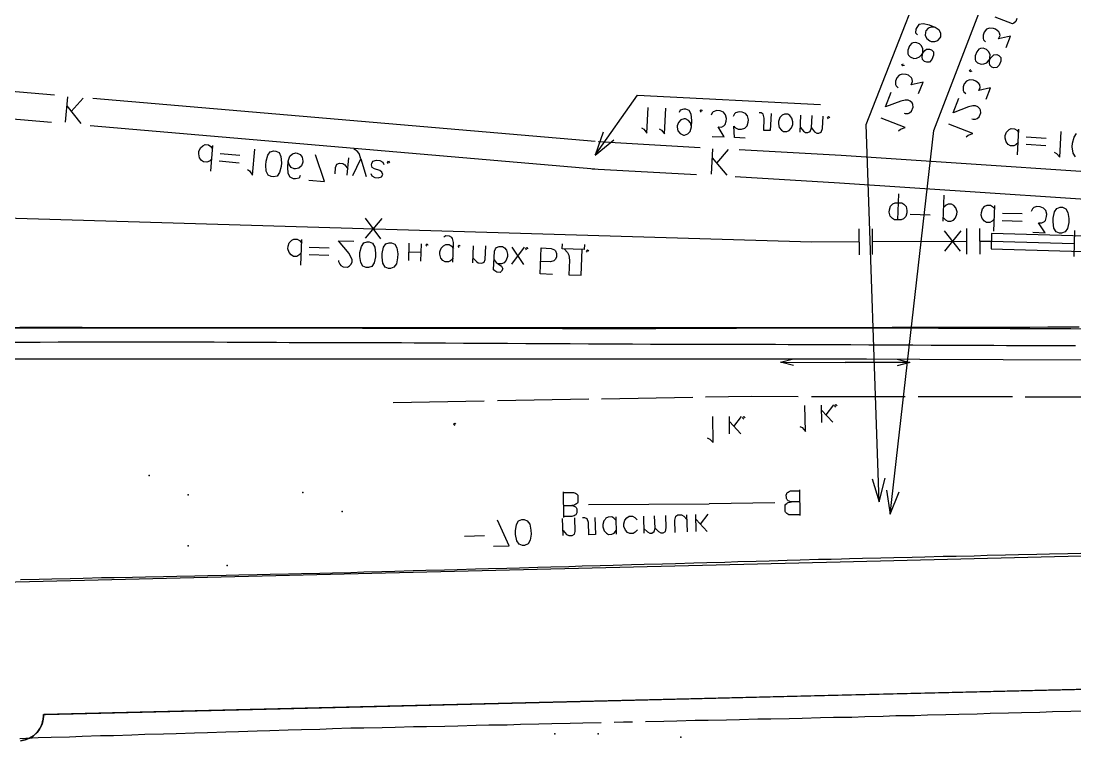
# Model space of a CAD drawing. Header units: metres. Extents: x 131 to 658, y 22 to 173.
# Drawn here: x 258.3 to 301.01, y 83.93 to 113.09 of the extents above; entities that cross this region are included whole.
import ezdxf

# ---------------------------------------------------------------- set-up
doc = ezdxf.new("R2010")
doc.units = ezdxf.units.M
for name, color, linetype in [('CURB', 7, 'Continuous'), ('ELECTR_CABLE', 7, 'Continuous'), ('GAS', 7, 'Continuous'), ('GRASS', 7, 'Continuous'), ('OVERHEAD_POWER_LINE', 7, 'Continuous'), ('ROAD', 7, 'Continuous'), ('SEWER', 7, 'Continuous'), ('SIDEWALK_PATH', 7, 'Continuous'), ('TREE', 7, 'Continuous'), ('WATER_PIPELINE', 7, 'Continuous')]:
    doc.layers.add(name, color=color, linetype=linetype)

msp = doc.modelspace()

# ---------------------------------------------------------------- linework, layer by layer
at = {"layer": 'CURB'}
for points in [[(258.255, 100.688), (258.777, 100.688), (259.52, 100.688), (260.042, 100.688), (260.785, 100.688), (261.307, 100.677), (262.039, 100.677), (262.572, 100.677), (263.304, 100.677), (263.826, 100.677), (264.569, 100.666), (265.091, 100.666), (265.834, 100.666), (266.356, 100.666), (267.088, 100.666), (267.621, 100.666), (268.353, 100.666), (268.875, 100.666), (269.618, 100.666), (270.14, 100.666), (270.883, 100.666), (271.405, 100.666), (272.137, 100.655), (272.67, 100.655), (273.402, 100.655), (273.924, 100.655), (274.667, 100.655), (275.189, 100.655), (275.932, 100.655), (276.454, 100.655), (277.186, 100.655), (277.719, 100.655), (278.451, 100.655), (278.973, 100.655), (279.716, 100.655), (280.238, 100.644), (280.981, 100.644), (281.503, 100.644), (282.246, 100.644), (282.768, 100.644), (283.212, 100.644), (283.212, 100.644), (283.5, 100.644), (284.022, 100.644), (284.765, 100.655), (285.287, 100.655), (286.03, 100.655), (286.552, 100.655), (287.295, 100.655), (287.817, 100.666), (288.549, 100.666), (289.082, 100.666), (289.814, 100.666), (290.336, 100.666), (291.079, 100.677), (291.601, 100.677), (292.344, 100.677), (292.866, 100.677), (293.598, 100.688), (294.131, 100.688), (294.863, 100.688), (295.385, 100.688), (296.128, 100.688), (296.65, 100.699), (297.393, 100.699), (297.915, 100.699), (298.647, 100.699), (299.18, 100.699), (299.912, 100.711), (300.434, 100.711), (300.855, 100.711), (300.855, 100.711), (301.177, 100.711)], [(257.811, 100.089), (258.543, 100.089), (259.076, 100.089), (259.809, 100.1), (260.33, 100.1), (261.074, 100.1), (261.595, 100.1), (262.339, 100.1), (262.86, 100.1), (263.604, 100.1), (264.125, 100.1), (264.869, 100.1), (265.39, 100.1), (266.123, 100.1), (266.655, 100.089), (267.388, 100.089), (267.92, 100.089), (268.653, 100.089), (269.174, 100.078), (269.918, 100.078), (270.439, 100.078), (271.183, 100.078), (271.704, 100.067), (272.448, 100.067), (272.969, 100.067), (273.713, 100.067), (274.234, 100.056), (274.967, 100.056), (275.499, 100.056), (276.232, 100.045), (276.753, 100.045), (277.497, 100.045), (278.018, 100.045), (278.762, 100.034), (279.283, 100.034), (280.027, 100.034), (280.548, 100.034), (281.292, 100.023), (281.813, 100.023), (282.546, 100.023), (283.078, 100.023), (283.811, 100.011), (284.343, 100.011), (285.076, 100.011), (285.597, 100.011), (286.341, 100), (286.862, 100), (287.606, 100), (288.127, 100), (288.871, 100), (289.392, 99.989), (290.136, 99.989), (290.658, 99.989), (291.39, 99.989), (291.923, 99.989), (292.655, 99.978), (293.188, 99.978), (293.92, 99.978), (294.441, 99.978), (295.185, 99.967), (295.707, 99.967), (296.45, 99.967), (296.972, 99.967), (297.715, 99.967), (298.237, 99.956), (298.98, 99.956), (299.502, 99.956), (300.234, 99.956), (300.767, 99.945), (301.033, 99.945)], [(258.288, 90.468), (259.032, 90.49), (259.553, 90.501), (260.297, 90.513), (260.818, 90.524), (261.562, 90.546), (262.083, 90.557), (262.816, 90.568), (263.348, 90.579), (264.081, 90.59), (264.613, 90.601), (265.346, 90.624), (265.867, 90.635), (266.611, 90.646), (267.132, 90.657), (267.876, 90.679), (268.397, 90.69), (269.141, 90.701), (269.662, 90.712), (270.406, 90.723), (270.927, 90.746), (271.66, 90.757), (272.193, 90.779), (272.925, 90.801), (273.446, 90.812), (274.19, 90.834), (274.711, 90.846), (275.455, 90.868), (275.976, 90.879), (276.72, 90.901), (277.242, 90.912), (277.985, 90.934), (278.507, 90.945), (279.239, 90.968), (279.772, 90.99), (280.504, 91.001), (281.037, 91.023), (281.769, 91.045), (282.291, 91.056), (283.034, 91.079), (283.556, 91.09), (284.299, 91.112), (284.821, 91.123), (285.564, 91.145), (286.086, 91.156), (286.818, 91.178), (287.351, 91.201), (288.083, 91.212), (288.616, 91.234), (289.348, 91.256), (289.87, 91.267), (290.613, 91.289), (291.135, 91.3), (291.545, 91.312), (291.545, 91.312), (291.878, 91.323), (292.4, 91.334), (293.143, 91.345), (293.665, 91.367), (294.408, 91.378), (294.93, 91.389), (295.662, 91.411), (296.195, 91.423), (296.927, 91.434), (297.449, 91.456), (298.192, 91.467), (298.714, 91.478), (299.457, 91.5), (299.979, 91.511), (300.722, 91.522), (301.244, 91.545)], [(301.377, 85.142), (300.844, 85.12), (300.101, 85.108), (299.579, 85.086), (298.836, 85.075), (298.314, 85.053), (297.571, 85.042), (297.038, 85.02), (296.295, 85.009), (295.773, 84.986), (295.03, 84.975), (294.508, 84.953), (293.754, 84.942), (293.232, 84.92), (292.488, 84.909), (291.967, 84.887), (291.223, 84.875), (290.702, 84.864), (289.947, 84.842), (289.426, 84.831), (288.682, 84.82), (288.161, 84.809), (287.417, 84.787), (286.885, 84.776), (286.141, 84.764), (285.62, 84.753), (284.876, 84.731), (284.355, 84.72), (283.611, 84.709)], [(281.813, 84.665), (281.07, 84.654), (280.548, 84.642), (279.805, 84.62), (279.283, 84.609), (278.54, 84.598), (278.007, 84.576), (277.264, 84.565), (276.742, 84.554), (275.999, 84.531), (275.477, 84.52), (274.734, 84.509), (274.212, 84.498), (273.458, 84.476), (272.936, 84.465), (272.193, 84.454), (271.671, 84.443), (270.927, 84.42), (270.406, 84.398), (269.662, 84.376), (269.13, 84.365), (268.386, 84.343), (267.865, 84.321), (267.121, 84.298), (266.6, 84.287), (265.856, 84.265), (265.335, 84.243), (264.591, 84.221), (264.07, 84.21), (263.315, 84.187), (262.794, 84.165), (262.05, 84.143), (261.529, 84.132), (260.785, 84.11), (260.263, 84.088), (259.52, 84.065), (258.998, 84.054), (258.255, 84.021)], [(282.712, 84.687), (282.335, 84.676)], [(283.078, 84.698), (282.712, 84.687)]]:
    msp.add_lwpolyline(points, dxfattribs=at)
at = {"layer": 'ELECTR_CABLE'}
for points in [[(277.608, 97.725), (281.303, 97.792)], [(281.824, 97.792), (285.52, 97.859)], [(286.041, 97.87), (287.894, 97.903)], [(287.894, 97.903), (289.792, 97.892)], [(290.325, 97.892), (294.131, 97.881)], [(294.652, 97.881), (298.47, 97.881)], [(298.991, 97.87), (302.797, 97.87)], [(273.38, 97.648), (277.075, 97.714)], [(289.859, 96.671), (289.947, 96.627), (289.947, 96.627), (290.092, 96.472), (290.092, 96.472), (290.058, 97.526)], [(290.757, 96.838), (290.735, 97.537)], [(290.924, 97.148), (291.235, 97.548)], [(291.323, 97.459), (291.279, 97.504), (291.279, 97.504), (291.323, 97.559), (291.323, 97.559), (291.368, 97.504)], [(286.108, 96.216), (286.208, 96.161), (286.208, 96.161), (286.341, 96.017), (286.341, 96.017), (286.33, 97.071)], [(287.007, 96.372), (287.007, 97.071)], [(287.184, 96.671), (287.495, 97.071)], [(287.595, 96.971), (287.539, 97.026), (287.539, 97.026), (287.595, 97.071), (287.595, 97.071), (287.639, 97.026)], [(291.201, 96.849), (290.735, 97.337)], [(287.462, 96.372), (287.007, 96.871)]]:
    msp.add_lwpolyline(points, dxfattribs=at)
at = {"layer": 'GAS'}
for points in [[(133.889, 108.416), (175.806, 107.557), (185.882, 107.258), (290.347, 104.151)], [(293.831, 105.038), (293.864, 106.092)], [(295.673, 104.983), (295.707, 106.037)], [(293.964, 105.038), (293.698, 105.038), (293.698, 105.038), (293.609, 105.094), (293.609, 105.094), (293.52, 105.194), (293.52, 105.194), (293.476, 105.349), (293.476, 105.349), (293.487, 105.449), (293.487, 105.449), (293.532, 105.593), (293.532, 105.593), (293.631, 105.693), (293.631, 105.693), (293.72, 105.737), (293.72, 105.737), (293.987, 105.737), (293.987, 105.737), (294.075, 105.682), (294.075, 105.682), (294.164, 105.582), (294.164, 105.582), (294.197, 105.427), (294.197, 105.427), (294.197, 105.327), (294.197, 105.327), (294.153, 105.183), (294.153, 105.183), (294.053, 105.083), (294.053, 105.083), (293.964, 105.038)], [(295.673, 105.138), (295.762, 105.038), (295.762, 105.038), (295.851, 104.983), (295.851, 104.983), (295.984, 104.983), (295.984, 104.983), (296.084, 105.027), (296.084, 105.027), (296.173, 105.127), (296.173, 105.127), (296.217, 105.271), (296.217, 105.271), (296.228, 105.371), (296.228, 105.371), (296.184, 105.527), (296.184, 105.527), (296.095, 105.626), (296.095, 105.626), (296.006, 105.682), (296.006, 105.682), (295.873, 105.682), (295.873, 105.682), (295.784, 105.637), (295.784, 105.637), (295.684, 105.538)], [(297.748, 105.083), (297.648, 104.983), (297.648, 104.983), (297.56, 104.938), (297.56, 104.938), (297.427, 104.938), (297.427, 104.938), (297.338, 104.994), (297.338, 104.994), (297.249, 105.094), (297.249, 105.094), (297.205, 105.238), (297.205, 105.238), (297.216, 105.338), (297.216, 105.338), (297.26, 105.493), (297.26, 105.493), (297.349, 105.593), (297.349, 105.593), (297.449, 105.637), (297.449, 105.637), (297.582, 105.637), (297.582, 105.637), (297.671, 105.582), (297.671, 105.582), (297.759, 105.482)], [(297.726, 104.583), (297.759, 105.626)], [(299.302, 104.539), (299.801, 104.517), (299.801, 104.517), (299.535, 104.927), (299.535, 104.927), (299.668, 104.927), (299.668, 104.927), (299.768, 104.972), (299.768, 104.972), (299.812, 105.016), (299.812, 105.016), (299.857, 105.171), (299.857, 105.171), (299.868, 105.271), (299.868, 105.271), (299.823, 105.416), (299.823, 105.416), (299.735, 105.515), (299.735, 105.515), (299.601, 105.571), (299.601, 105.571), (299.468, 105.582), (299.468, 105.582), (299.335, 105.538), (299.335, 105.538), (299.28, 105.482), (299.28, 105.482), (299.235, 105.382)], [(300.378, 104.506), (300.245, 104.561), (300.245, 104.561), (300.156, 104.705), (300.156, 104.705), (300.123, 104.961), (300.123, 104.961), (300.123, 105.105), (300.123, 105.105), (300.179, 105.36), (300.179, 105.36), (300.278, 105.504), (300.278, 105.504), (300.412, 105.549), (300.412, 105.549), (300.5, 105.549), (300.5, 105.549), (300.634, 105.493), (300.634, 105.493), (300.722, 105.338), (300.722, 105.338), (300.756, 105.094), (300.756, 105.094), (300.756, 104.938), (300.756, 104.938), (300.7, 104.694), (300.7, 104.694), (300.611, 104.55), (300.611, 104.55), (300.467, 104.506), (300.467, 104.506), (300.378, 104.506)], [(272.88, 104.273), (272.259, 105.116)], [(272.259, 104.295), (272.936, 105.094)], [(294.331, 105.271), (295.141, 105.249)], [(298.07, 105.316), (298.869, 105.293)], [(292.255, 104.683), (292.267, 103.629)], [(292.788, 104.683), (292.788, 103.64)], [(296.616, 104.694), (296.616, 103.651)], [(297.138, 104.694), (297.149, 103.651)], [(298.059, 105.016), (298.869, 104.994)], [(269.651, 103.707), (269.563, 103.607), (269.563, 103.607), (269.474, 103.562), (269.474, 103.562), (269.341, 103.562), (269.341, 103.562), (269.252, 103.618), (269.252, 103.618), (269.163, 103.718), (269.163, 103.718), (269.119, 103.873), (269.119, 103.873), (269.13, 103.973), (269.13, 103.973), (269.174, 104.117), (269.174, 104.117), (269.274, 104.217), (269.274, 104.217), (269.363, 104.261), (269.363, 104.261), (269.496, 104.261), (269.496, 104.261), (269.585, 104.206), (269.585, 104.206), (269.674, 104.095)], [(269.64, 103.207), (269.674, 104.25)], [(271.172, 103.396), (271.172, 103.352), (271.172, 103.352), (271.216, 103.241), (271.216, 103.241), (271.26, 103.196), (271.26, 103.196), (271.349, 103.141), (271.349, 103.141), (271.527, 103.13), (271.527, 103.13), (271.615, 103.185), (271.615, 103.185), (271.66, 103.229), (271.66, 103.229), (271.715, 103.329), (271.715, 103.329), (271.715, 103.429), (271.715, 103.429), (271.671, 103.529), (271.671, 103.529), (271.593, 103.684), (271.593, 103.684), (271.16, 104.195), (271.16, 104.195), (271.782, 104.173)], [(275.799, 103.329), (275.832, 104.128), (275.832, 104.128), (275.788, 104.284), (275.788, 104.284), (275.755, 104.328), (275.755, 104.328), (275.666, 104.384), (275.666, 104.384), (275.522, 104.395), (275.522, 104.395), (275.433, 104.339)], [(296.372, 103.773), (295.718, 104.594)], [(295.74, 103.773), (296.395, 104.594)], [(380.619, 103.307), (365.405, 103.352), (365.405, 103.352), (343.223, 103.596), (343.223, 103.596), (320.73, 103.829), (320.73, 103.829), (297.626, 104.483), (297.626, 104.483), (297.615, 103.862), (297.615, 103.862), (309.222, 103.529), (309.222, 103.529), (320.819, 103.196), (320.819, 103.196), (327.554, 103.152), (327.554, 103.152), (343.123, 102.963), (343.123, 102.963), (365.428, 102.73), (365.428, 102.73), (382.239, 102.675)], [(300.989, 104.605), (300.966, 103.551)], [(269.984, 103.94), (270.783, 103.906)], [(272.292, 103.107), (272.159, 103.163), (272.159, 103.163), (272.07, 103.318), (272.07, 103.318), (272.037, 103.562), (272.037, 103.562), (272.037, 103.718), (272.037, 103.718), (272.093, 103.962), (272.093, 103.962), (272.193, 104.106), (272.193, 104.106), (272.326, 104.151), (272.326, 104.151), (272.414, 104.151), (272.414, 104.151), (272.548, 104.095), (272.548, 104.095), (272.636, 103.94), (272.636, 103.94), (272.67, 103.696), (272.67, 103.696), (272.659, 103.54), (272.659, 103.54), (272.614, 103.296), (272.614, 103.296), (272.514, 103.152), (272.514, 103.152), (272.381, 103.107), (272.381, 103.107), (272.292, 103.107)], [(273.191, 103.074), (273.058, 103.13), (273.058, 103.13), (272.969, 103.285), (272.969, 103.285), (272.936, 103.529), (272.936, 103.529), (272.936, 103.684), (272.936, 103.684), (272.991, 103.929), (272.991, 103.929), (273.091, 104.073), (273.091, 104.073), (273.224, 104.117), (273.224, 104.117), (273.313, 104.117), (273.313, 104.117), (273.446, 104.062), (273.446, 104.062), (273.535, 103.906), (273.535, 103.906), (273.568, 103.662), (273.568, 103.662), (273.557, 103.507), (273.557, 103.507), (273.513, 103.263), (273.513, 103.263), (273.413, 103.119), (273.413, 103.119), (273.28, 103.074), (273.28, 103.074), (273.191, 103.074)], [(274.012, 103.396), (274.035, 104.095)], [(274.501, 103.374), (274.523, 104.073)], [(274.745, 103.973), (274.7, 104.017), (274.7, 104.017), (274.756, 104.073), (274.756, 104.073), (274.789, 104.017)], [(275.81, 103.485), (275.766, 103.429), (275.766, 103.429), (275.71, 103.385), (275.71, 103.385), (275.621, 103.34), (275.621, 103.34), (275.488, 103.34), (275.488, 103.34), (275.399, 103.396), (275.399, 103.396), (275.311, 103.496), (275.311, 103.496), (275.277, 103.651), (275.277, 103.651), (275.277, 103.751), (275.277, 103.751), (275.333, 103.895), (275.333, 103.895), (275.422, 103.995), (275.422, 103.995), (275.51, 104.04), (275.51, 104.04), (275.644, 104.04), (275.644, 104.04), (275.732, 103.984), (275.732, 103.984), (275.821, 103.884)], [(276.054, 103.917), (276.01, 103.973), (276.01, 103.973), (276.054, 104.017), (276.054, 104.017), (276.099, 103.973)], [(276.609, 103.296), (276.642, 103.995)], [(276.62, 103.496), (276.753, 103.352), (276.753, 103.352), (276.831, 103.296), (276.831, 103.296), (276.975, 103.285), (276.975, 103.285), (277.064, 103.329), (277.064, 103.329), (277.108, 103.429), (277.108, 103.429), (277.131, 103.984)], [(277.475, 103.418), (277.552, 103.318), (277.552, 103.318), (277.641, 103.263), (277.641, 103.263), (277.774, 103.163), (277.774, 103.163), (277.819, 103.063), (277.819, 103.063), (277.774, 102.963), (277.774, 102.963), (277.719, 102.908), (277.719, 102.908), (277.586, 102.919), (277.586, 102.919), (277.497, 102.974), (277.497, 102.974), (277.452, 103.019), (277.452, 103.019), (277.486, 103.773), (277.486, 103.773), (277.53, 103.873), (277.53, 103.873), (277.574, 103.917), (277.574, 103.917), (277.674, 103.962), (277.674, 103.962), (277.807, 103.962), (277.807, 103.962), (277.896, 103.906), (277.896, 103.906), (277.974, 103.807), (277.974, 103.807), (278.018, 103.651), (278.018, 103.651), (278.018, 103.551), (278.018, 103.551), (277.963, 103.407), (277.963, 103.407), (277.874, 103.307), (277.874, 103.307), (277.774, 103.263), (277.774, 103.263), (277.641, 103.263)], [(278.185, 103.241), (278.706, 103.929)], [(278.673, 103.229), (278.207, 103.94)], [(278.784, 103.818), (278.751, 103.873), (278.751, 103.873), (278.795, 103.917), (278.795, 103.917), (278.839, 103.873)], [(279.838, 102.83), (279.339, 102.852), (279.339, 102.852), (279.372, 103.906), (279.372, 103.906), (279.783, 103.884), (279.783, 103.884), (279.916, 103.829), (279.916, 103.829), (279.96, 103.784), (279.96, 103.784), (279.994, 103.684), (279.994, 103.684), (279.994, 103.529), (279.994, 103.529), (279.949, 103.429), (279.949, 103.429), (279.894, 103.385), (279.894, 103.385), (279.76, 103.34), (279.76, 103.34), (279.361, 103.352)], [(281.136, 104.04), (281.125, 103.84), (281.125, 103.84), (280.227, 103.873), (280.227, 103.873), (280.238, 104.073)], [(280.315, 103.862), (280.448, 103.718), (280.448, 103.718), (280.493, 103.607), (280.493, 103.607), (280.526, 103.407), (280.526, 103.407), (280.504, 102.808), (280.504, 102.808), (281.003, 102.797), (281.003, 102.797), (281.037, 103.84)], [(281.259, 103.729), (281.214, 103.784), (281.214, 103.784), (281.259, 103.829), (281.259, 103.829), (281.303, 103.784)], [(290.347, 104.151), (292.255, 104.162)], [(292.788, 104.162), (296.616, 104.173)], [(297.149, 104.173), (297.615, 104.173), (297.615, 104.173), (300.978, 104.084)], [(269.973, 103.64), (270.772, 103.607)], [(274.023, 103.74), (274.512, 103.729)]]:
    msp.add_lwpolyline(points, dxfattribs=at)
at = {"layer": 'GRASS'}
for points in [[(252.862, 99.412), (271.826, 99.412), (292.566, 99.412), (294.719, 99.401), (311.597, 99.335)], [(311.597, 91.678), (291.49, 91.178), (270.839, 90.679), (249.222, 90.146)], [(258.288, 83.932), (258.466, 83.977), (258.643, 84.043), (258.81, 84.143), (258.954, 84.276), (259.065, 84.432), (259.133, 84.568), (259.159, 84.635), (259.176, 84.72), (259.198, 84.798), (259.209, 84.942), (259.209, 84.998), (259.231, 84.998), (259.276, 84.998), (259.287, 84.998), (259.298, 84.998), (272.148, 85.308), (292.5, 85.808), (305.516, 86.129)]]:
    msp.add_lwpolyline(points, dxfattribs=at)
at = {"layer": 'OVERHEAD_POWER_LINE'}
for points in [[(289.603, 99.135), (289.082, 99.279), (289.082, 99.279), (289.603, 99.412)], [(289.082, 99.279), (291.701, 99.268)], [(294.319, 99.268), (291.701, 99.268)], [(293.798, 99.401), (294.319, 99.268), (294.319, 99.268), (293.798, 99.124)]]:
    msp.add_lwpolyline(points, dxfattribs=at)
at = {"layer": 'ROAD'}
msp.add_lwpolyline([(350.813, 100.5), (343.256, 100.489), (341.88, 100.489), (333.713, 100.511), (332.958, 100.511), (324.169, 100.544), (321.972, 100.555), (320.496, 100.555), (300.833, 100.633), (292.566, 100.666), (216.466, 100.666)], dxfattribs=at)
at = {"layer": 'SEWER'}
for points in [[(239.291, 111.852), (259.653, 110.109)], [(239.091, 110.753), (259.542, 109)], [(260.108, 109), (260.197, 110.032)], [(260.341, 109.433), (260.818, 109.976)], [(261.218, 109.976), (281.569, 108.223)], [(281.891, 108.589), (281.569, 107.668), (281.569, 107.668), (283.278, 110.098), (283.278, 110.098), (290.702, 109.721)], [(260.164, 109.666), (260.73, 108.944)], [(283.445, 108.767), (283.533, 108.711), (283.533, 108.711), (283.655, 108.556), (283.655, 108.556), (283.711, 109.599)], [(284.166, 108.733), (284.255, 108.678), (284.255, 108.678), (284.377, 108.523), (284.377, 108.523), (284.432, 109.566)], [(285.475, 108.811), (285.431, 108.967), (285.431, 108.967), (285.353, 109.066), (285.353, 109.066), (285.22, 109.133), (285.22, 109.133), (285.176, 109.133), (285.176, 109.133), (285.031, 109.089), (285.031, 109.089), (284.943, 108.989), (284.943, 108.989), (284.887, 108.844), (284.887, 108.844), (284.887, 108.8), (284.887, 108.8), (284.92, 108.645), (284.92, 108.645), (285.009, 108.534), (285.009, 108.534), (285.142, 108.478), (285.142, 108.478), (285.187, 108.478), (285.187, 108.478), (285.32, 108.523), (285.32, 108.523), (285.42, 108.623), (285.42, 108.623), (285.475, 108.811), (285.475, 108.811), (285.486, 109.066), (285.486, 109.066), (285.453, 109.322), (285.453, 109.322), (285.375, 109.466), (285.375, 109.466), (285.242, 109.532), (285.242, 109.532), (285.154, 109.532), (285.154, 109.532), (285.009, 109.488), (285.009, 109.488), (284.965, 109.388)], [(285.864, 109.399), (285.819, 109.444), (285.819, 109.444), (285.864, 109.499), (285.864, 109.499), (285.908, 109.444)], [(286.308, 108.423), (286.796, 108.401), (286.796, 108.401), (286.552, 108.811), (286.552, 108.811), (286.685, 108.8), (286.685, 108.8), (286.774, 108.844), (286.774, 108.844), (286.829, 108.9), (286.829, 108.9), (286.874, 109.044), (286.874, 109.044), (286.885, 109.144), (286.885, 109.144), (286.851, 109.299), (286.851, 109.299), (286.763, 109.399), (286.763, 109.399), (286.629, 109.455), (286.629, 109.455), (286.496, 109.466), (286.496, 109.466), (286.352, 109.421), (286.352, 109.421), (286.308, 109.377), (286.308, 109.377), (286.263, 109.277)], [(287.65, 108.356), (287.206, 108.378), (287.206, 108.378), (287.184, 108.833), (287.184, 108.833), (287.229, 108.778), (287.229, 108.778), (287.362, 108.722), (287.362, 108.722), (287.495, 108.711), (287.495, 108.711), (287.628, 108.756), (287.628, 108.756), (287.728, 108.856), (287.728, 108.856), (287.772, 109), (287.772, 109), (287.783, 109.1), (287.783, 109.1), (287.739, 109.255), (287.739, 109.255), (287.661, 109.355), (287.661, 109.355), (287.528, 109.41), (287.528, 109.41), (287.395, 109.421), (287.395, 109.421), (287.251, 109.377), (287.251, 109.377), (287.206, 109.333), (287.206, 109.333), (287.162, 109.233)], [(288.693, 109.355), (288.66, 108.656), (288.66, 108.656), (288.394, 108.667), (288.394, 108.667), (288.416, 109.166), (288.416, 109.166), (288.372, 109.322), (288.372, 109.322), (288.294, 109.377), (288.294, 109.377), (288.205, 109.377)], [(289.193, 108.623), (289.337, 108.623), (289.337, 108.623), (289.426, 108.667), (289.426, 108.667), (289.515, 108.767), (289.515, 108.767), (289.57, 108.911), (289.57, 108.911), (289.581, 109.011), (289.581, 109.011), (289.537, 109.155), (289.537, 109.155), (289.459, 109.266), (289.459, 109.266), (289.37, 109.322), (289.37, 109.322), (289.237, 109.322), (289.237, 109.322), (289.137, 109.277), (289.137, 109.277), (289.048, 109.188), (289.048, 109.188), (288.993, 109.033), (288.993, 109.033), (288.993, 108.933), (288.993, 108.933), (289.026, 108.789), (289.026, 108.789), (289.115, 108.678), (289.115, 108.678), (289.193, 108.623)], [(289.87, 108.589), (289.903, 109.288)], [(289.881, 108.789), (290.003, 108.634), (290.003, 108.634), (290.092, 108.578), (290.092, 108.578), (290.18, 108.578), (290.18, 108.578), (290.28, 108.623), (290.28, 108.623), (290.325, 108.767), (290.325, 108.767), (290.358, 109.266)], [(290.325, 108.767), (290.458, 108.611), (290.458, 108.611), (290.547, 108.556), (290.547, 108.556), (290.635, 108.556), (290.635, 108.556), (290.724, 108.6), (290.724, 108.6), (290.78, 108.745), (290.78, 108.745), (290.802, 109.244)], [(291.024, 109.133), (290.979, 109.188), (290.979, 109.188), (291.024, 109.233), (291.024, 109.233), (291.068, 109.188)], [(261.107, 108.867), (281.558, 107.113)], [(298.714, 108.179), (298.614, 108.079), (298.614, 108.079), (298.525, 108.034), (298.525, 108.034), (298.392, 108.045), (298.392, 108.045), (298.303, 108.101), (298.303, 108.101), (298.214, 108.201), (298.214, 108.201), (298.181, 108.356), (298.181, 108.356), (298.181, 108.456), (298.181, 108.456), (298.237, 108.6), (298.237, 108.6), (298.336, 108.7), (298.336, 108.7), (298.425, 108.745), (298.425, 108.745), (298.558, 108.733), (298.558, 108.733), (298.647, 108.678), (298.647, 108.678), (298.736, 108.578)], [(298.68, 107.679), (298.736, 108.722)], [(300.167, 107.79), (300.256, 107.735), (300.256, 107.735), (300.389, 107.579), (300.389, 107.579), (300.445, 108.623)], [(301.022, 107.591), (300.933, 107.746), (300.933, 107.746), (300.9, 108.001), (300.9, 108.001), (300.911, 108.145), (300.911, 108.145), (300.978, 108.389), (300.978, 108.389), (301.066, 108.534)], [(266.034, 107.513), (265.934, 107.424), (265.934, 107.424), (265.834, 107.38), (265.834, 107.38), (265.701, 107.391), (265.701, 107.391), (265.612, 107.446), (265.612, 107.446), (265.534, 107.557), (265.534, 107.557), (265.501, 107.713), (265.501, 107.713), (265.512, 107.812), (265.512, 107.812), (265.579, 107.957), (265.579, 107.957), (265.668, 108.045), (265.668, 108.045), (265.767, 108.09), (265.767, 108.09), (265.901, 108.079), (265.901, 108.079), (265.989, 108.012), (265.989, 108.012), (266.067, 107.912)], [(265.989, 107.013), (266.078, 108.057)], [(281.569, 107.668), (282.324, 108.29)], [(281.691, 108.212), (285.819, 107.979)], [(299.024, 108.112), (299.823, 108.057)], [(299.036, 108.401), (299.846, 108.356)], [(266.367, 107.735), (267.166, 107.657)], [(267.476, 107.08), (267.565, 107.025), (267.565, 107.025), (267.687, 106.858), (267.687, 106.858), (267.776, 107.901)], [(268.442, 106.792), (268.32, 106.847), (268.32, 106.847), (268.242, 107.013), (268.242, 107.013), (268.22, 107.258), (268.22, 107.258), (268.231, 107.413), (268.231, 107.413), (268.298, 107.657), (268.298, 107.657), (268.397, 107.801), (268.397, 107.801), (268.542, 107.835), (268.542, 107.835), (268.63, 107.824), (268.63, 107.824), (268.764, 107.768), (268.764, 107.768), (268.83, 107.602), (268.83, 107.602), (268.852, 107.357), (268.852, 107.357), (268.841, 107.202), (268.841, 107.202), (268.775, 106.958), (268.775, 106.958), (268.675, 106.814), (268.675, 106.814), (268.531, 106.78), (268.531, 106.78), (268.442, 106.792)], [(269.618, 106.836), (269.574, 106.736), (269.574, 106.736), (269.429, 106.703), (269.429, 106.703), (269.341, 106.703), (269.341, 106.703), (269.207, 106.769), (269.207, 106.769), (269.13, 106.925), (269.13, 106.925), (269.108, 107.18), (269.108, 107.18), (269.13, 107.424), (269.13, 107.424), (269.196, 107.624), (269.196, 107.624), (269.296, 107.713), (269.296, 107.713), (269.441, 107.757), (269.441, 107.757), (269.485, 107.746), (269.485, 107.746), (269.607, 107.69), (269.607, 107.69), (269.696, 107.579), (269.696, 107.579), (269.718, 107.424), (269.718, 107.424), (269.718, 107.38), (269.718, 107.38), (269.662, 107.235), (269.662, 107.235), (269.563, 107.136), (269.563, 107.136), (269.418, 107.102), (269.418, 107.102), (269.374, 107.102), (269.374, 107.102), (269.252, 107.169), (269.252, 107.169), (269.163, 107.28), (269.163, 107.28), (269.13, 107.424)], [(269.962, 106.647), (270.595, 106.592), (270.595, 106.592), (270.239, 107.679)], [(272.07, 107.513), (272.004, 107.724), (272.004, 107.724), (271.926, 107.824), (271.926, 107.824), (271.837, 107.879), (271.837, 107.879), (271.793, 107.89)], [(286.274, 106.891), (286.33, 107.923)], [(286.496, 107.335), (286.962, 107.89)], [(287.395, 107.89), (291.534, 107.657)], [(291.534, 107.657), (306.515, 106.658)], [(266.333, 107.435), (267.143, 107.357)], [(271.027, 106.903), (271.05, 107.158), (271.05, 107.158), (271.105, 107.302), (271.105, 107.302), (271.205, 107.335), (271.205, 107.335), (271.338, 107.324), (271.338, 107.324), (271.427, 107.269), (271.427, 107.269), (271.538, 107.113)], [(271.516, 106.858), (271.582, 107.557)], [(271.749, 106.836), (272.07, 107.513), (272.07, 107.513), (272.281, 106.792)], [(272.47, 106.925), (272.514, 106.825), (272.514, 106.825), (272.636, 106.758), (272.636, 106.758), (272.77, 106.747), (272.77, 106.747), (272.914, 106.78), (272.914, 106.78), (272.969, 106.88), (272.969, 106.88), (272.925, 106.98), (272.925, 106.98), (272.847, 107.036), (272.847, 107.036), (272.625, 107.113), (272.625, 107.113), (272.536, 107.169), (272.536, 107.169), (272.503, 107.269), (272.503, 107.269), (272.514, 107.324), (272.514, 107.324), (272.559, 107.413), (272.559, 107.413), (272.703, 107.457), (272.703, 107.457), (272.836, 107.446), (272.836, 107.446), (272.969, 107.38), (272.969, 107.38), (273.003, 107.28)], [(273.18, 107.313), (273.147, 107.369), (273.147, 107.369), (273.191, 107.413), (273.191, 107.413), (273.236, 107.357)], [(286.308, 107.557), (286.896, 106.858)], [(281.447, 107.113), (285.675, 106.88)], [(287.24, 106.792), (291.468, 106.547)], [(291.468, 106.547), (306.526, 105.538)]]:
    msp.add_lwpolyline(points, dxfattribs=at)
at = {"layer": 'SIDEWALK_PATH'}
for points in [[(246.182, 100.666), (264.769, 100.666), (265.002, 100.666), (265.312, 100.666), (282.768, 100.644), (283.123, 100.644), (283.212, 100.644), (290.069, 100.666), (292.566, 100.666), (301.299, 100.633)], [(305.516, 86.129), (259.231, 84.998), (259.224, 84.998), (259.22, 84.989), (259.22, 84.953), (259.198, 84.798), (259.187, 84.742), (259.154, 84.609), (259.065, 84.432), (259.054, 84.409), (258.954, 84.276), (258.932, 84.254), (258.81, 84.143), (258.643, 84.043), (258.466, 83.977), (258.288, 83.932)]]:
    msp.add_lwpolyline(points, dxfattribs=at)
at = {"layer": 'TREE'}
for p in [(263.491, 94.683), (269.727, 93.995), (265.078, 93.908), (271.314, 93.22), (265.072, 91.831), (266.653, 91.045), (279.926, 84.22), (281.69, 84.217), (285.04, 84.086)]:
    msp.add_point(p, dxfattribs=at)
at = {"layer": 'WATER_PIPELINE'}
for points in [[(292.788, 94.552), (293.077, 93.62), (293.077, 93.62), (292.544, 108.9), (292.544, 108.9), (295.884, 117.422)], [(293.365, 94.086), (293.52, 93.12), (293.52, 93.12), (295.285, 108.656), (295.285, 108.656), (298.603, 117.278)], [(298.658, 113.194), (298.614, 113.072), (298.614, 113.072), (298.536, 113.006), (298.536, 113.006), (298.47, 112.984), (298.47, 112.984), (297.771, 113.25)], [(295.34, 112.839), (295.185, 112.85), (295.185, 112.85), (295.063, 112.806), (295.063, 112.806), (294.963, 112.695), (294.963, 112.695), (294.952, 112.651), (294.952, 112.651), (294.941, 112.506), (294.941, 112.506), (295.007, 112.395), (295.007, 112.395), (295.13, 112.296), (295.13, 112.296), (295.174, 112.273), (295.174, 112.273), (295.329, 112.262), (295.329, 112.262), (295.451, 112.307), (295.451, 112.307), (295.551, 112.418), (295.551, 112.418), (295.573, 112.462), (295.573, 112.462), (295.573, 112.606), (295.573, 112.606), (295.507, 112.728), (295.507, 112.728), (295.34, 112.839), (295.34, 112.839), (295.107, 112.928), (295.107, 112.928), (294.863, 112.984), (294.863, 112.984), (294.686, 112.95), (294.686, 112.95), (294.597, 112.839), (294.597, 112.839), (294.564, 112.762), (294.564, 112.762), (294.552, 112.617), (294.552, 112.617), (294.63, 112.54)], [(298.214, 112.029), (298.392, 112.484), (298.392, 112.484), (297.915, 112.373), (297.915, 112.373), (297.97, 112.506), (297.97, 112.506), (297.948, 112.606), (297.948, 112.606), (297.926, 112.662), (297.926, 112.662), (297.793, 112.762), (297.793, 112.762), (297.704, 112.795), (297.704, 112.795), (297.549, 112.806), (297.549, 112.806), (297.427, 112.762), (297.427, 112.762), (297.327, 112.651), (297.327, 112.651), (297.282, 112.529), (297.282, 112.529), (297.282, 112.384), (297.282, 112.384), (297.304, 112.329), (297.304, 112.329), (297.382, 112.251)], [(295.207, 111.541), (295.107, 111.43), (295.107, 111.43), (295.007, 111.43), (295.007, 111.43), (294.908, 111.463), (294.908, 111.463), (294.83, 111.541), (294.83, 111.541), (294.819, 111.641), (294.819, 111.641), (294.841, 111.829), (294.841, 111.829), (294.841, 111.974), (294.841, 111.974), (294.786, 112.096), (294.786, 112.096), (294.708, 112.173), (294.708, 112.173), (294.564, 112.229), (294.564, 112.229), (294.453, 112.218), (294.453, 112.218), (294.397, 112.196), (294.397, 112.196), (294.297, 112.085), (294.297, 112.085), (294.231, 111.918), (294.231, 111.918), (294.231, 111.774), (294.231, 111.774), (294.264, 111.719), (294.264, 111.719), (294.331, 111.641), (294.331, 111.641), (294.475, 111.585), (294.475, 111.585), (294.586, 111.596), (294.586, 111.596), (294.708, 111.641), (294.708, 111.641), (294.808, 111.741), (294.808, 111.741), (294.919, 111.896), (294.919, 111.896), (294.996, 111.963), (294.996, 111.963), (295.107, 111.963), (295.107, 111.963), (295.196, 111.929), (295.196, 111.929), (295.274, 111.852), (295.274, 111.852), (295.274, 111.707), (295.274, 111.707), (295.207, 111.541)], [(297.937, 111.308), (297.837, 111.208), (297.837, 111.208), (297.726, 111.197), (297.726, 111.197), (297.637, 111.23), (297.637, 111.23), (297.56, 111.308), (297.56, 111.308), (297.549, 111.408), (297.549, 111.408), (297.56, 111.596), (297.56, 111.596), (297.571, 111.741), (297.571, 111.741), (297.504, 111.863), (297.504, 111.863), (297.427, 111.94), (297.427, 111.94), (297.293, 111.996), (297.293, 111.996), (297.182, 111.985), (297.182, 111.985), (297.116, 111.963), (297.116, 111.963), (297.027, 111.852), (297.027, 111.852), (296.96, 111.685), (296.96, 111.685), (296.96, 111.541), (296.96, 111.541), (296.983, 111.485), (296.983, 111.485), (297.06, 111.408), (297.06, 111.408), (297.205, 111.352), (297.205, 111.352), (297.316, 111.363), (297.316, 111.363), (297.438, 111.408), (297.438, 111.408), (297.537, 111.519), (297.537, 111.519), (297.648, 111.663), (297.648, 111.663), (297.726, 111.73), (297.726, 111.73), (297.837, 111.741), (297.837, 111.741), (297.926, 111.696), (297.926, 111.696), (298.004, 111.619), (298.004, 111.619), (298.004, 111.474), (298.004, 111.474), (297.937, 111.308)], [(294.098, 111.297), (294.031, 111.275), (294.031, 111.275), (293.998, 111.341), (293.998, 111.341), (294.064, 111.363)], [(296.827, 111.064), (296.761, 111.042), (296.761, 111.042), (296.727, 111.097), (296.727, 111.097), (296.794, 111.13)], [(294.663, 110.154), (294.852, 110.62), (294.852, 110.62), (294.375, 110.509), (294.375, 110.509), (294.43, 110.642), (294.43, 110.642), (294.408, 110.742), (294.408, 110.742), (294.386, 110.797), (294.386, 110.797), (294.264, 110.897), (294.264, 110.897), (294.164, 110.931), (294.164, 110.931), (294.009, 110.942), (294.009, 110.942), (293.887, 110.897), (293.887, 110.897), (293.787, 110.797), (293.787, 110.797), (293.742, 110.664), (293.742, 110.664), (293.742, 110.52), (293.742, 110.52), (293.765, 110.465), (293.765, 110.465), (293.842, 110.387)], [(297.404, 109.932), (297.582, 110.387), (297.582, 110.387), (297.116, 110.276), (297.116, 110.276), (297.16, 110.409), (297.16, 110.409), (297.149, 110.509), (297.149, 110.509), (297.116, 110.564), (297.116, 110.564), (296.994, 110.664), (296.994, 110.664), (296.894, 110.698), (296.894, 110.698), (296.739, 110.709), (296.739, 110.709), (296.616, 110.664), (296.616, 110.664), (296.517, 110.553), (296.517, 110.553), (296.472, 110.431), (296.472, 110.431), (296.472, 110.287), (296.472, 110.287), (296.506, 110.232), (296.506, 110.232), (296.583, 110.154)], [(294.086, 109.366), (294.131, 109.355), (294.131, 109.355), (294.242, 109.355), (294.242, 109.355), (294.308, 109.377), (294.308, 109.377), (294.386, 109.444), (294.386, 109.444), (294.453, 109.61), (294.453, 109.61), (294.441, 109.721), (294.441, 109.721), (294.408, 109.777), (294.408, 109.777), (294.331, 109.854), (294.331, 109.854), (294.242, 109.888), (294.242, 109.888), (294.131, 109.888), (294.131, 109.888), (293.953, 109.854), (293.953, 109.854), (293.332, 109.621), (293.332, 109.621), (293.554, 110.209)], [(296.827, 109.133), (296.883, 109.122), (296.883, 109.122), (296.983, 109.122), (296.983, 109.122), (297.049, 109.144), (297.049, 109.144), (297.127, 109.211), (297.127, 109.211), (297.193, 109.377), (297.193, 109.377), (297.182, 109.488), (297.182, 109.488), (297.149, 109.544), (297.149, 109.544), (297.071, 109.621), (297.071, 109.621), (296.983, 109.655), (296.983, 109.655), (296.872, 109.655), (296.872, 109.655), (296.694, 109.621), (296.694, 109.621), (296.073, 109.377), (296.073, 109.377), (296.295, 109.965)], [(293.853, 108.645), (293.942, 108.711), (293.942, 108.711), (294.131, 108.778), (294.131, 108.778), (293.154, 109.166)], [(296.605, 108.401), (296.683, 108.467), (296.683, 108.467), (296.872, 108.545), (296.872, 108.545), (295.895, 108.922)], [(275.877, 96.705), (275.832, 96.76), (275.832, 96.76), (275.877, 96.804), (275.877, 96.804), (275.921, 96.76)], [(293.077, 93.62), (293.31, 94.574)], [(280.293, 92.987), (280.282, 94.03)], [(280.282, 93.997), (280.659, 93.997), (280.659, 93.997), (280.693, 93.997), (280.693, 93.997), (280.726, 93.986), (280.726, 93.986), (280.77, 93.964), (280.77, 93.964), (280.804, 93.942), (280.804, 93.942), (280.837, 93.919), (280.837, 93.919), (280.859, 93.886), (280.859, 93.886), (280.87, 93.853), (280.87, 93.853), (280.87, 93.842), (280.87, 93.842), (280.87, 93.642), (280.87, 93.642), (280.859, 93.609), (280.859, 93.609), (280.848, 93.564), (280.848, 93.564), (280.815, 93.531), (280.815, 93.531), (280.781, 93.52), (280.781, 93.52), (280.748, 93.498), (280.748, 93.498), (280.704, 93.475), (280.704, 93.475), (280.67, 93.475), (280.67, 93.475), (280.626, 93.475), (280.626, 93.475), (280.67, 93.464), (280.67, 93.464), (280.704, 93.442), (280.704, 93.442), (280.748, 93.431), (280.748, 93.431), (280.77, 93.409), (280.77, 93.409), (280.792, 93.387), (280.792, 93.387), (280.804, 93.364), (280.804, 93.364), (280.826, 93.331), (280.826, 93.331), (280.826, 93.309), (280.826, 93.309), (280.826, 93.187), (280.826, 93.187), (280.826, 93.176), (280.826, 93.176), (280.815, 93.143), (280.815, 93.143), (280.792, 93.12), (280.792, 93.12), (280.781, 93.098), (280.781, 93.098), (280.759, 93.076), (280.759, 93.076), (280.715, 93.054), (280.715, 93.054), (280.659, 93.032), (280.659, 93.032), (280.626, 93.02), (280.626, 93.02), (280.293, 93.02)], [(289.859, 93.098), (289.47, 93.087), (289.47, 93.087), (289.448, 93.098), (289.448, 93.098), (289.415, 93.098), (289.415, 93.098), (289.37, 93.12), (289.37, 93.12), (289.337, 93.143), (289.337, 93.143), (289.304, 93.176), (289.304, 93.176), (289.282, 93.198), (289.282, 93.198), (289.27, 93.231), (289.27, 93.231), (289.27, 93.253), (289.27, 93.253), (289.259, 93.453), (289.259, 93.453), (289.27, 93.487), (289.27, 93.487), (289.293, 93.52), (289.293, 93.52), (289.326, 93.553), (289.326, 93.553), (289.359, 93.575), (289.359, 93.575), (289.381, 93.586), (289.381, 93.586), (289.437, 93.609), (289.437, 93.609), (289.47, 93.609), (289.47, 93.609), (289.515, 93.62), (289.515, 93.62), (289.459, 93.631), (289.459, 93.631), (289.426, 93.642), (289.426, 93.642), (289.392, 93.664), (289.392, 93.664), (289.359, 93.686), (289.359, 93.686), (289.348, 93.708), (289.348, 93.708), (289.326, 93.72), (289.326, 93.72), (289.315, 93.753), (289.315, 93.753), (289.315, 93.775), (289.315, 93.775), (289.304, 93.897), (289.304, 93.897), (289.315, 93.919), (289.315, 93.919), (289.326, 93.953), (289.326, 93.953), (289.337, 93.975), (289.337, 93.975), (289.359, 93.997), (289.359, 93.997), (289.381, 94.008), (289.381, 94.008), (289.426, 94.041), (289.426, 94.041), (289.481, 94.064), (289.481, 94.064), (289.515, 94.064), (289.515, 94.064), (289.847, 94.064)], [(289.847, 94.108), (289.859, 93.065)], [(293.52, 93.12), (293.887, 94.019)], [(281.292, 93.509), (286.186, 93.542)], [(288.849, 93.575), (286.186, 93.542)], [(289.847, 93.62), (289.515, 93.62)], [(280.293, 93.475), (280.626, 93.475)], [(284.81, 92.377), (284.798, 92.876), (284.798, 92.876), (284.832, 93.032), (284.832, 93.032), (284.92, 93.087), (284.92, 93.087), (285.065, 93.087), (285.065, 93.087), (285.154, 93.043), (285.154, 93.043), (285.287, 92.898)], [(285.309, 92.399), (285.287, 93.098)], [(285.664, 92.41), (285.642, 93.109)], [(285.83, 92.71), (286.141, 93.12)], [(277.452, 91.822), (278.085, 91.833), (278.085, 91.833), (277.608, 92.876)], [(278.618, 91.855), (278.484, 91.9), (278.484, 91.9), (278.396, 92.044), (278.396, 92.044), (278.34, 92.288), (278.34, 92.288), (278.34, 92.443), (278.34, 92.443), (278.373, 92.699), (278.373, 92.699), (278.462, 92.843), (278.462, 92.843), (278.595, 92.898), (278.595, 92.898), (278.684, 92.898), (278.684, 92.898), (278.817, 92.854), (278.817, 92.854), (278.917, 92.71), (278.917, 92.71), (278.962, 92.466), (278.962, 92.466), (278.973, 92.31), (278.973, 92.31), (278.928, 92.066), (278.928, 92.066), (278.851, 91.911), (278.851, 91.911), (278.706, 91.855), (278.706, 91.855), (278.618, 91.855)], [(280.271, 92.255), (280.249, 92.943)], [(280.271, 92.455), (280.404, 92.299), (280.404, 92.299), (280.493, 92.255), (280.493, 92.255), (280.637, 92.255), (280.637, 92.255), (280.726, 92.31), (280.726, 92.31), (280.759, 92.41), (280.759, 92.41), (280.748, 92.965)], [(281.558, 92.987), (281.58, 92.288), (281.58, 92.288), (281.303, 92.277), (281.303, 92.277), (281.292, 92.776), (281.292, 92.776), (281.247, 92.932), (281.247, 92.932), (281.148, 92.976), (281.148, 92.976), (281.059, 92.976)], [(282.413, 92.865), (282.324, 92.954), (282.324, 92.954), (282.235, 93.009), (282.235, 93.009), (282.091, 92.998), (282.091, 92.998), (282.002, 92.954), (282.002, 92.954), (281.969, 92.898), (281.969, 92.898), (281.924, 92.843), (281.924, 92.843), (281.88, 92.699), (281.88, 92.699), (281.88, 92.599), (281.88, 92.599), (281.935, 92.443), (281.935, 92.443), (282.024, 92.355), (282.024, 92.355), (282.113, 92.299), (282.113, 92.299), (282.246, 92.31), (282.246, 92.31), (282.335, 92.355), (282.335, 92.355), (282.424, 92.466)], [(282.435, 92.31), (282.413, 93.009)], [(283.278, 92.488), (283.189, 92.388), (283.189, 92.388), (283.101, 92.332), (283.101, 92.332), (282.967, 92.332), (282.967, 92.332), (282.879, 92.377), (282.879, 92.377), (282.79, 92.477), (282.79, 92.477), (282.734, 92.621), (282.734, 92.621), (282.734, 92.721), (282.734, 92.721), (282.768, 92.876), (282.768, 92.876), (282.856, 92.976), (282.856, 92.976), (282.945, 93.032), (282.945, 93.032), (283.078, 93.032), (283.078, 93.032), (283.178, 92.987), (283.178, 92.987), (283.267, 92.887)], [(283.556, 92.344), (283.533, 93.043)], [(283.544, 92.543), (283.689, 92.399), (283.689, 92.399), (283.778, 92.355), (283.778, 92.355), (283.866, 92.355), (283.866, 92.355), (283.955, 92.41), (283.955, 92.41), (283.999, 92.554), (283.999, 92.554), (283.977, 93.054)], [(283.999, 92.554), (284.133, 92.41), (284.133, 92.41), (284.221, 92.366), (284.221, 92.366), (284.321, 92.366), (284.321, 92.366), (284.41, 92.421), (284.41, 92.421), (284.443, 92.565), (284.443, 92.565), (284.432, 93.065)], [(286.108, 92.421), (285.653, 92.909)], [(276.276, 92.233), (277.086, 92.255)]]:
    msp.add_lwpolyline(points, dxfattribs=at)

doc.saveas('drawing.dxf')
